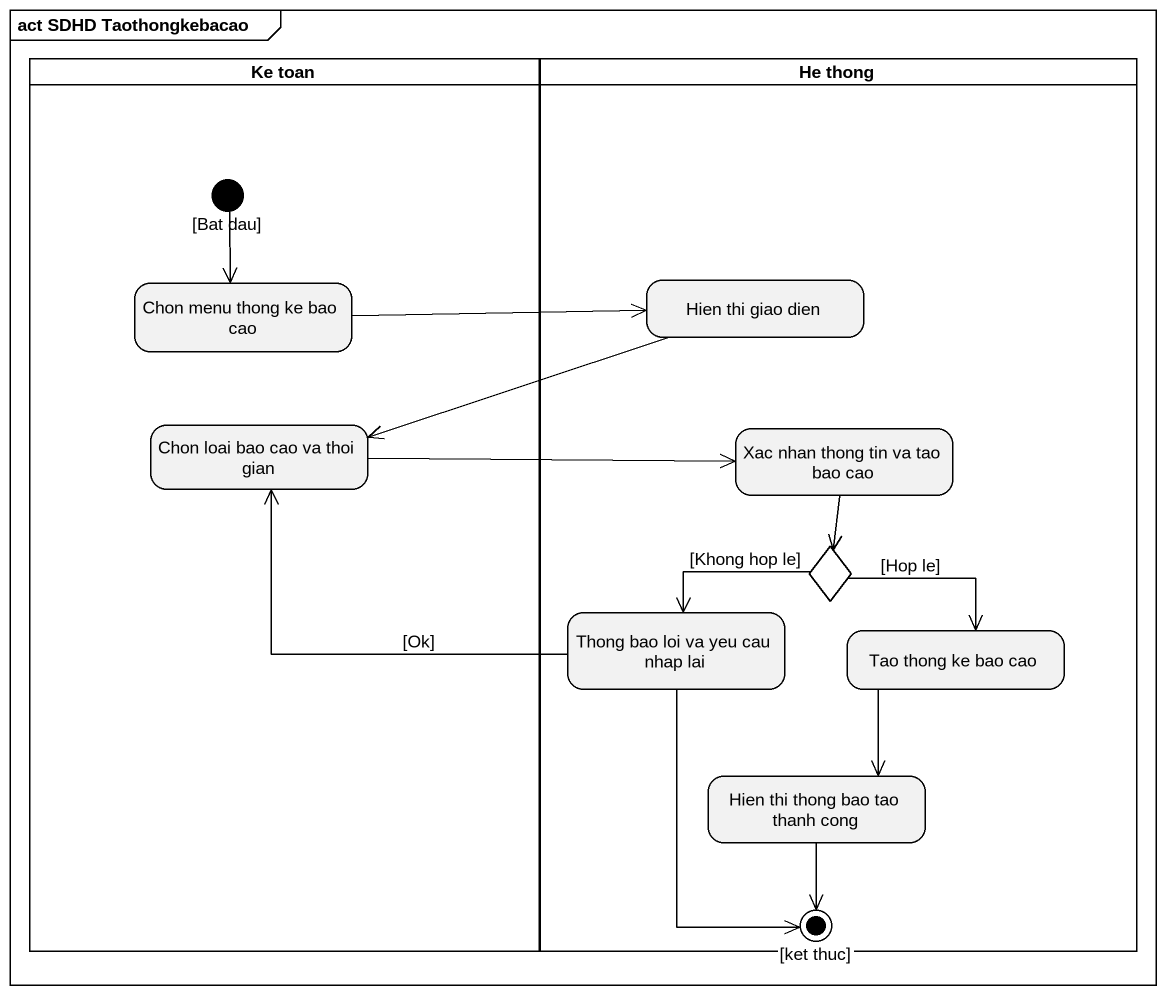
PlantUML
@startuml
mainframe act SDHD Taothongkebacao
hide empty description
state "Ke toan" as Ke_toan <<partition>> {
  state "[Bat dau]" as Bat_dau <<start>>
  state "Chon menu thong ke bao cao" as Chon_menu_thong_ke_bao_cao
  state "Chon loai bao cao va thoi gian" as Chon_loai_bao_cao_va_thoi
}
state "He thong" as He_thong <<partition>> {
  state "Hien thi giao dien" as Hien_thi_giao_dien
  state "Xac nhan thong tin va tao bao cao" as Xac_nhan_thong_tin_va_tao
  state choice1 <<choice>>
  state "Thong bao loi va yeu cau nhap lai" as Thong_bao_loi_va_yeu_cau
  state "Tao thong ke bao cao" as Tao_thong_ke_bao_cao
  state "Hien thi thong bao tao thanh cong" as Hien_thi_thong_bao_tao
  state "[ket thuc]" as ket_thuc <<end>>
}
Bat_dau --> Chon_menu_thong_ke_bao_cao
Chon_menu_thong_ke_bao_cao -right-> Hien_thi_giao_dien
Hien_thi_giao_dien -left-> Chon_loai_bao_cao_va_thoi
Chon_loai_bao_cao_va_thoi -right-> Xac_nhan_thong_tin_va_tao
Xac_nhan_thong_tin_va_tao --> choice1
choice1 -left-> Thong_bao_loi_va_yeu_cau : [Khong hop le]
choice1 --> Tao_thong_ke_bao_cao : [Hop le]
Thong_bao_loi_va_yeu_cau -left-> Chon_loai_bao_cao_va_thoi : [Ok]
Thong_bao_loi_va_yeu_cau --> ket_thuc
Tao_thong_ke_bao_cao --> Hien_thi_thong_bao_tao
Hien_thi_thong_bao_tao --> ket_thuc
@enduml
